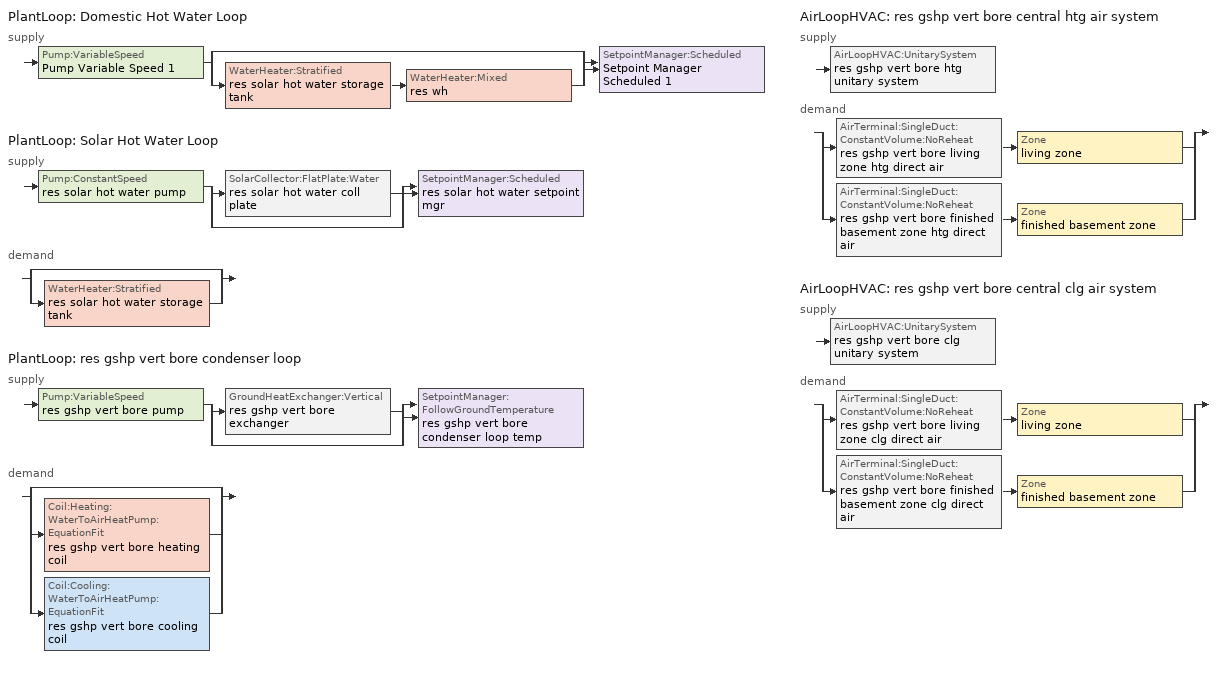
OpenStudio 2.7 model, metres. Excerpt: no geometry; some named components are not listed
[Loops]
PlantLoop 'Domestic Hot Water Loop'
 supply: Pump:VariableSpeed 'Pump Variable Speed 1' > split
  | bypass
  | WaterHeater:Stratified 'res solar hot water storage tank' > WaterHeater:Mixed 'res wh'
  join > SetpointManager:Scheduled 'Setpoint Manager Scheduled 1'
PlantLoop 'Solar Hot Water Loop'
 supply: Pump:ConstantSpeed 'res solar hot water pump' > split
  | SolarCollector:FlatPlate:Water 'res solar hot water coll plate'
  | bypass
  join > SetpointManager:Scheduled 'res solar hot water setpoint mgr'
 demand: split
  | bypass
  | WaterHeater:Stratified 'res solar hot water storage tank'
PlantLoop 'res gshp vert bore condenser loop'
 supply: Pump:VariableSpeed 'res gshp vert bore pump' > split
  | GroundHeatExchanger:Vertical 'res gshp vert bore exchanger'
  | bypass
  join > SetpointManager:FollowGroundTemperature 'res gshp vert bore condenser loop temp'
 demand: split
  | bypass
  | Coil:Heating:WaterToAirHeatPump:EquationFit 'res gshp vert bore heating coil'
  | Coil:Cooling:WaterToAirHeatPump:EquationFit 'res gshp vert bore cooling coil'
AirLoopHVAC 'res gshp vert bore central htg air system'
 supply: AirLoopHVAC:UnitarySystem 'res gshp vert bore htg unitary system'
 demand: split
  | AirTerminal:SingleDuct:ConstantVolume:NoReheat 'res gshp vert bore living zone htg direct air' > Zone 'living zone'
  | AirTerminal:SingleDuct:ConstantVolume:NoReheat 'res gshp vert bore finished basement zone htg direct air' > Zone 'finished basement zone'
AirLoopHVAC 'res gshp vert bore central clg air system'
 supply: AirLoopHVAC:UnitarySystem 'res gshp vert bore clg unitary system'
 demand: split
  | AirTerminal:SingleDuct:ConstantVolume:NoReheat 'res gshp vert bore living zone clg direct air' > Zone 'living zone'
  | AirTerminal:SingleDuct:ConstantVolume:NoReheat 'res gshp vert bore finished basement zone clg direct air' > Zone 'finished basement zone'
[Sizing:Zone] Zone Cooling Design Supply Air Temperature Input Method=SupplyAirTemperature; Zone Cooling Design Supply Air Temperature {C}=14; Zone Cooling Design Supply Air Temperature Difference {deltaC}=11.11; Zone Heating Design Supply Air Temperature Input Method=SupplyAirTemperature; Zone Heating Design Supply Air Temperature {C}=40; Zone Heating Design Supply Air Temperature Difference {deltaC}=11.11; Zone Cooling Design Supply Air Humidity Ratio {kg-H2O/kg-air}=0.0085; Zone Heating Design Supply Air Humidity Ratio {kg-H2O/kg-air}=0.008; Cooling Design Air Flow Method=DesignDay; Heating Design Air Flow Method=DesignDay; Account for Dedicated Outdoor Air System=No; Dedicated Outdoor Air System Control Strategy=NeutralSupplyAir; Dedicated Outdoor Air Low Setpoint Temperature for Design {C}=autosize; Dedicated Outdoor Air High Setpoint Temperature for Design {C}=autosize
living zone; finished basement zone
[Zone equipment]
living zone: res gshp vert bore living zone htg direct air, res gshp vert bore living zone clg direct air
finished basement zone: res gshp vert bore finished basement zone htg direct air, res gshp vert bore finished basement zone clg direct air
[PlantLoop]
Name | Glycol Concentration | Maximum Loop Flow Rate {m3/s} | Plant Loop Volume {m3} | Load Distribution Scheme | Fluid Type | Maximum Loop Temperature {C} | Minimum Loop Temperature {C} | Minimum Loop Flow Rate {m3/s} | Plant Equipment Operation Heating Load Schedule
Domestic Hot Water Loop | 0 | 0.01 | 0.003 | Optimal
Solar Hot Water Loop | 50 |  | Autocalculate | Optimal | PropyleneGlycol | 100 | 0 | 0 | Always On Discrete
res gshp vert bore condenser loop | 30 | 0.000757082 | Autocalculate | SequentialLoad | Water | 48.88889 | 1.66667 | 0
[Sizing:Plant] Loop Design Temperature Difference {deltaC}=5.55556; Sizing Option=NonCoincident; Zone Timesteps in Averaging Window=1; Coincident Sizing Factor Mode=None
Name | Loop Type | Design Loop Exit Temperature {C}
Domestic Hot Water Loop; Solar Hot Water Loop | Heating | 51.6667
res gshp vert bore condenser loop | Condenser | 29.4444
[Pump:VariableSpeed] Fraction of Motor Inefficiencies to Fluid Stream=0; Coefficient 1 of the Part Load Performance Curve=0; Coefficient 2 of the Part Load Performance Curve=1; Coefficient 3 of the Part Load Performance Curve=0; Coefficient 4 of the Part Load Performance Curve=0; Pump Control Type=Intermittent; Skin Loss Radiative Fraction=0.5; Design Power Sizing Method=PowerPerFlowPerPressure; Design Electric Power per Unit Flow Rate {W/(m3/s)}=348701.1; Design Shaft Power per Unit Flow Rate per Unit Head {W-s/m3-Pa}=1.28205; Design Minimum Flow Rate Fraction=0
Name | Rated Flow Rate {m3/s} | Rated Pump Head {Pa} | Rated Power Consumption {W} | Motor Efficiency | Minimum Flow Rate {m3/s}
Pump Variable Speed 1 | 0.01 | 1 | 0 | 1
res gshp vert bore pump | 0.000757082 | 149460 |  | 0.462 | 0
[SetpointManager:Scheduled] Control Variable=Temperature; Schedule=dhw temp
Setpoint Manager Scheduled 1; res solar hot water setpoint mgr
[WaterHeater:Mixed]
res wh: Tank Volume {m3}=0.00378541; Setpoint Temperature Schedule=WH Setpoint Temp; Deadband Temperature Difference {deltaC}=0; Maximum Temperature Limit {C}=99; Heater Control Type=Modulate; Heater Maximum Capacity {W}=2.93071e+10; Heater Minimum Capacity {W}=0; Heater Fuel Type=Electricity; Heater Thermal Efficiency=0.7544; Off Cycle Parasitic Fuel Consumption Rate {W}=0; Off Cycle Parasitic Fuel Type=Electricity; Off Cycle Parasitic Heat Fraction to Tank=0; On Cycle Parasitic Fuel Consumption Rate {W}=0; On Cycle Parasitic Fuel Type=Electricity; On Cycle Parasitic Heat Fraction to Tank=0; Ambient Temperature Indicator=ThermalZone; Ambient Temperature Thermal Zone=finished basement zone; Off Cycle Loss Coefficient to Ambient Temperature {W/K}=0; Off Cycle Loss Fraction to Thermal Zone=1; On Cycle Loss Coefficient to Ambient Temperature {W/K}=0; On Cycle Loss Fraction to Thermal Zone=1; Use Side Effectiveness=1; Source Side Effectiveness=1; Use Side Design Flow Rate {m3/s}=autosize; Source Side Design Flow Rate {m3/s}=autosize; Indirect Water Heating Recovery Time {hr}=1.5; Source Side Flow Control Mode=IndirectHeatPrimarySetpoint
[Pump:ConstantSpeed]
res solar hot water pump: Rated Flow Rate {m3/s}=5.68724e-05; Rated Pump Head {Pa}=90000; Rated Power Consumption {W}=32; Motor Efficiency=0.3; Fraction of Motor Inefficiencies to Fluid Stream=0.2; Pump Control Type=Intermittent; Design Power Sizing Method=PowerPerFlowPerPressure; Design Electric Power per Unit Flow Rate {W/(m3/s)}=348701.1; Design Shaft Power per Unit Flow Rate per Unit Head {W-s/m3-Pa}=1.28205
[SolarCollector:FlatPlate:Water]
res solar hot water coll plate: SolarCollectorPerformance=res solar hot water coll perf; Surface=res solar hot water shading surface; Maximum Flow Rate {m3/s}=5.68724e-05
[SolarCollectorPerformance:FlatPlate]
res solar hot water coll perf: Gross Area {m2}=3.71612; Test Fluid=Water; Test Flow Rate {m3/s}=5.68724e-05; Test Correlation Type=Inlet; Coefficient 1 of Efficiency Equation=0.77; Coefficient 2 of Efficiency Equation {W/m2-K}=-4.50265; Coefficient 2 of Incident Angle Modifier=-0.1; Coefficient 3 of Incident Angle Modifier=-0.0055
[WaterHeater:Stratified]
res solar hot water storage tank: Tank Volume {m3}=0.227125; Tank Height {m}=0.114628; Tank Shape=VerticalCylinder; Tank Perimeter {m}=0.120038; Maximum Temperature Limit {C}=99; Heater Priority Control=MasterSlave; Heater 1 Setpoint Temperature Schedule=WH Setpoint Temp; Heater 1 Deadband Temperature Difference {deltaC}=2; Heater 1 Capacity {W}=0; Heater 1 Height {m}=0; Heater 2 Setpoint Temperature Schedule=WH Setpoint Temp; Heater 2 Deadband Temperature Difference {deltaC}=5; Heater 2 Capacity {W}=0; Heater 2 Height {m}=0; Heater Fuel Type=Electricity; Heater Thermal Efficiency=1; Off Cycle Parasitic Fuel Consumption Rate {W}=10; Off Cycle Parasitic Fuel Type=Electricity; Off Cycle Parasitic Heat Fraction to Tank=0; Off Cycle Parasitic Height {m}=0; On Cycle Parasitic Fuel Consumption Rate {W}=10; On Cycle Parasitic Fuel Type=Electricity; On Cycle Parasitic Heat Fraction to Tank=0; On Cycle Parasitic Height {m}=0; Ambient Temperature Indicator=ThermalZone; Ambient Temperature Thermal Zone=living zone; Uniform Skin Loss Coefficient per Unit Area to Ambient Temperature {W/m2-K}=0.5678; Skin Loss Fraction to Zone=1; Off Cycle Flue Loss Coefficient to Ambient Temperature {W/K}=0; Off Cycle Flue Loss Fraction to Zone=1; Use Side Effectiveness=1; Use Side Inlet Height {m}=0; Use Side Outlet Height {m}=0.114628; Source Side Effectiveness=0.7; Source Side Inlet Height {m}=0.0382094; Source Side Outlet Height {m}=0; Inlet Mode=Fixed; Use Side Design Flow Rate {m3/s}=autosize; Source Side Design Flow Rate {m3/s}=5.68724e-05; Indirect Water Heating Recovery Time {hr}=1.5; Number of Nodes=8; Additional Destratification Conductivity {W/m-K}=0; Node 1 Additional Loss Coefficient {W/m2-K}=0; Node 2 Additional Loss Coefficient {W/m2-K}=0; Node 3 Additional Loss Coefficient {W/m2-K}=0; Node 4 Additional Loss Coefficient {W/m2-K}=0; Node 5 Additional Loss Coefficient {W/m2-K}=0; Node 6 Additional Loss Coefficient {W/m2-K}=0; Node 7 Additional Loss Coefficient {W/m2-K}=0; Node 8 Additional Loss Coefficient {W/m2-K}=0; Node 9 Additional Loss Coefficient {W/m2-K}=0; Node 10 Additional Loss Coefficient {W/m2-K}=0; Node 11 Additional Loss Coefficient {W/m2-K}=0; Node 12 Additional Loss Coefficient {W/m2-K}=0; Source Side Flow Control Mode=IndirectHeatPrimarySetpoint
[SetpointManager:FollowGroundTemperature]
res gshp vert bore condenser loop temp: Control Variable=Temperature; Offset Temperature Difference {deltaC}=0; Maximum Setpoint Temperature {C}=48.88889; Minimum Setpoint Temperature {C}=1.66667
[Coil:Heating:WaterToAirHeatPump:EquationFit]
res gshp vert bore heating coil: Rated Air Flow Rate {m3/s}=0.893181; Rated Water Flow Rate {m3/s}=0.000757082; Rated Heating Capacity {W}=17584.3; Rated Heating Coefficient of Performance {W/W}=3.64475; Heating Capacity Coefficient 1=-5.21544; Heating Capacity Coefficient 2=-1.07399; Heating Capacity Coefficient 3=7.59731; Heating Capacity Coefficient 4=0; Heating Capacity Coefficient 5=0; Heating Power Consumption Coefficient 1=-11.0778; Heating Power Consumption Coefficient 2=10.2338; Heating Power Consumption Coefficient 3=1.52933; Heating Power Consumption Coefficient 4=0; Heating Power Consumption Coefficient 5=0
[Coil:Heating:Electric]
res gshp vert bore supp heater: Availability Schedule=res heating season; Efficiency=1; Nominal Capacity {W}=29307.1
[Fan:OnOff] Availability Schedule=Always On Discrete; Fan Total Efficiency=0.75; Pressure Rise {Pa}=794.58; Maximum Flow Rate {m3/s}=1.18975; Motor Efficiency=1; Motor In Airstream Fraction=1
Name | Fan Power Ratio Function of Speed Ratio Curve | Fan Efficiency Ratio Function of Speed Ratio Curve
res gshp vert bore living zone htg supply fan | Fan On Off Power Curve | Fan On Off Efficiency Curve
res gshp vert bore living zone clg supply fan | Fan On Off Power Curve 1 | Fan On Off Efficiency Curve 1
[AirLoopHVAC:UnitarySystem] Control Type=Load; Controlling Zone or Thermostat Location=living zone; Dehumidification Control Type=None; Availability Schedule=Always On Discrete; Fan Placement=BlowThrough; Supply Air Fan Operating Mode Schedule=Always Off Discrete; DX Heating Coil Sizing Ratio=1; Use DOAS DX Cooling Coil=No; DOAS DX Cooling Coil Leaving Minimum Air Temperature {C}=2; Latent Load Control=SensibleOnlyLoadControl; Supply Air Flow Rate Method During Cooling Operation=SupplyAirFlowRate; Supply Air Flow Rate Method During Heating Operation=SupplyAirFlowRate; Supply Air Flow Rate When No Cooling or Heating is Required {m3/s}=0; Maximum Supply Air Temperature {C}=76.6667; Maximum Outdoor Dry-Bulb Temperature for Supplemental Heater Operation {C}=4.44444; Maximum Cycling Rate {cycles/hr}=2.5; Heat Pump Time Constant {s}=60; Fraction of On-Cycle Power Use=0.01; Heat Pump Fan Delay Time {s}=60; Ancilliary On-Cycle Electric Power {W}=0; Ancilliary Off-Cycle Electric Power {W}=0
Name | Supply Fan | Heating Coil | Supplemental Heating Coil | Supply Air Flow Rate During Cooling Operation {m3/s} | Supply Air Flow Rate During Heating Operation {m3/s} | Cooling Coil
res gshp vert bore htg unitary system | res gshp vert bore living zone htg supply fan | res gshp vert bore heating coil | res gshp vert bore supp heater | 0 | 0.893181
res gshp vert bore clg unitary system | res gshp vert bore living zone clg supply fan |  |  | 1.18975 | 0 | res gshp vert bore cooling coil
[AirLoopHVAC] Availability Schedule=Always On Discrete; Design Supply Air Flow Rate {m3/s}=1.18975
res gshp vert bore central htg air system; res gshp vert bore central clg air system
[Sizing:System] Type of Load to Size On=Sensible; Design Outdoor Air Flow Rate {m3/s}=Autosize; Central Heating Maximum System Air Flow Ratio=0.3; Preheat Design Temperature {C}=7; Preheat Design Humidity Ratio {kg-H2O/kg-Air}=0.008; Precool Design Temperature {C}=12.8; Precool Design Humidity Ratio {kg-H2O/kg-Air}=0.008; Central Cooling Design Supply Air Temperature {C}=12.8; Central Heating Design Supply Air Temperature {C}=16.7; Sizing Option=NonCoincident; 100% Outdoor Air in Cooling=Yes; 100% Outdoor Air in Heating=Yes; Central Cooling Design Supply Air Humidity Ratio {kg-H2O/kg-Air}=0.0085; Central Heating Design Supply Air Humidity Ratio {kg-H2O/kg-Air}=0.008; Cooling Design Air Flow Method=DesignDay; Cooling Design Air Flow Rate {m3/s}=0; Heating Design Air Flow Method=DesignDay; Heating Design Air Flow Rate {m3/s}=0; System Outdoor Air Method=ZoneSum; Zone Maximum Outdoor Air Fraction=1; Cooling Supply Air Flow Rate Per Floor Area {m3/s-m2}=0.00996765; Cooling Fraction of Autosized Cooling Supply Air Flow Rate=1; Cooling Supply Air Flow Rate Per Unit Cooling Capacity {m3/s-W}=3.94755e-05; Heating Supply Air Flow Rate Per Floor Area {m3/s-m2}=0.00996765; Heating Fraction of Autosized Heating Supply Air Flow Rate=1; Heating Fraction of Autosized Cooling Supply Air Flow Rate=1; Heating Supply Air Flow Rate Per Unit Heating Capacity {m3/s-W}=3.15882e-05; Cooling Design Capacity Method=CoolingDesignCapacity; Cooling Design Capacity {W}=autosize; Cooling Design Capacity Per Floor Area {W/m2}=234.7; Fraction of Autosized Cooling Design Capacity=1; Heating Design Capacity Method=HeatingDesignCapacity; Heating Design Capacity {W}=autosize; Heating Design Capacity Per Floor Area {W/m2}=157; Fraction of Autosized Heating Design Capacity=1; Central Cooling Capacity Control Method=OnOff
res gshp vert bore central htg air system; res gshp vert bore central clg air system
[AirTerminal:SingleDuct:ConstantVolume:NoReheat] Availability Schedule=Always On Discrete
Name | Maximum Air Flow Rate {m3/s}
res gshp vert bore living zone htg direct air; res gshp vert bore living zone clg direct air | 1.17785
res gshp vert bore finished basement zone htg direct air; res gshp vert bore finished basement zone clg direct air | 0.0118975
[Coil:Cooling:WaterToAirHeatPump:EquationFit]
res gshp vert bore cooling coil: Rated Air Flow Rate {m3/s}=1.18975; Rated Water Flow Rate {m3/s}=0.000757082; Rated Total Cooling Capacity {W}=17584.3; Rated Sensible Cooling Capacity {W}=12871.7; Rated Cooling Coefficient of Performance {W/W}=5.35551; Total Cooling Capacity Coefficient 1=-3.91606; Total Cooling Capacity Coefficient 2=7.04294; Total Cooling Capacity Coefficient 3=-2.27059; Total Cooling Capacity Coefficient 4=0; Total Cooling Capacity Coefficient 5=0; Sensible Cooling Capacity Coefficient 1=26.7839; Sensible Cooling Capacity Coefficient 2=0; Sensible Cooling Capacity Coefficient 3=-23.8324; Sensible Cooling Capacity Coefficient 4=-1.11574; Sensible Cooling Capacity Coefficient 5=0; Sensible Cooling Capacity Coefficient 6=0; Cooling Power Consumption Coefficient 1=-6.23374; Cooling Power Consumption Coefficient 2=1.6101; Cooling Power Consumption Coefficient 3=5.31708; Cooling Power Consumption Coefficient 4=0; Cooling Power Consumption Coefficient 5=0; Nominal Time for Condensate Removal to Begin {s}=1000; Ratio of Initial Moisture Evaporation Rate and Steady State Latent Capacity=1.5
[ElectricEquipment:Definition] Design Level Calculation Method=EquipmentLevel; Design Level {W}=0; Fraction Latent=0; Fraction Radiant=0; Fraction Lost=1
res infil_1 house fan; res infil_1 range fan; res infil_1 bath fan
[OtherEquipment:Definition] Design Level Calculation Method=EquipmentLevel; Design Level {W}=0
res ds res gshp vert bore central htg air system SupSLkToLvEq; res ds res gshp vert bore central htg air system SupLatLkToLvEq; res ds res gshp vert bore central htg air system SupDCnToLvEq; res ds res gshp vert bore central htg air system SupDCnToAhEq; res ds res gshp vert bore central htg air system RetDCnToPlEq; res ds res gshp vert bore central htg air system RetDCnToAhEquip; res ds res gshp vert bore central htg air system SupSLkToAhEq; res ds res gshp vert bore central htg air system SupLatLkToAhEq; res ds res gshp vert bore central htg air system RetSLkEq; res ds res gshp vert bore central htg air system RetLatLkEq; res ds res gshp vert bore central clg air system SupSLkToLvEq; res ds res gshp vert bore central clg air system SupLatLkToLvEq; res ds res gshp vert bore central clg air system SupDCnToLvEq; res ds res gshp vert bore central clg air system SupDCnToAhEq; res ds res gshp vert bore central clg air system RetDCnToPlEq; res ds res gshp vert bore central clg air system RetDCnToAhEquip; res ds res gshp vert bore central clg air system SupSLkToAhEq; res ds res gshp vert bore central clg air system SupLatLkToAhEq; res ds res gshp vert bore central clg air system RetSLkEq; res ds res gshp vert bore central clg air system RetLatLkEq
[EnergyManagementSystem:Sensor]
Name | Output Variable or Output Meter Index Key | Output Variable or Output Meter
res_af_1_tin_s | living zone | Zone Mean Air Temperature
res_af_1_tt_s | living zone | Zone Outdoor Air Drybulb Temperature
res_nv_1_sp_s | res nv_1 temp schedule | Schedule Value
res_ds_res_gshp_vert_bore_central_htg_air_system_fan_rtf_s | res gshp vert bore living zone htg supply fan | Fan Runtime Fraction
res_ds_res_gshp_vert_bore_central_clg_air_system_fan_rtf_s | res gshp vert bore living zone clg supply fan | Fan Runtime Fraction
res_ds_res_gshp_vert_bore_central_htg_air_system_win_s; res_ds_res_gshp_vert_bore_central_clg_air_system_win_s | living zone | Zone Mean Air Humidity Ratio
res_ds_res_gshp_vert_bore_central_htg_air_system_ah_mfr_s | Node 51 | System Node Mass Flow Rate
res_ds_res_gshp_vert_bore_central_htg_air_system_ah_vfr_s | Node 51 | System Node Current Density Volume Flow Rate
res_ds_res_gshp_vert_bore_central_htg_air_system_ah_tt_s | Node 51 | System Node Temperature
res_ds_res_gshp_vert_bore_central_htg_air_system_ra_t_s | Node 54 | System Node Temperature
res_ds_res_gshp_vert_bore_central_htg_air_system_ah_wt_s | Node 51 | System Node Humidity Ratio
res_ds_res_gshp_vert_bore_central_htg_air_system_ra_w_s | Node 54 | System Node Humidity Ratio
res_ds_res_gshp_vert_bore_central_htg_air_system_ah_t_s; res_ds_res_gshp_vert_bore_central_clg_air_system_ah_t_s | finished basement zone | Zone Air Temperature
res_ds_res_gshp_vert_bore_central_htg_air_system_ah_w_s; res_ds_res_gshp_vert_bore_central_clg_air_system_ah_w_s | finished basement zone | Zone Mean Air Humidity Ratio
res_ds_res_gshp_vert_bore_central_clg_air_system_ah_mfr_s | Node 63 | System Node Mass Flow Rate
res_ds_res_gshp_vert_bore_central_clg_air_system_ah_vfr_s | Node 63 | System Node Current Density Volume Flow Rate
res_ds_res_gshp_vert_bore_central_clg_air_system_ah_tt_s | Node 63 | System Node Temperature
res_ds_res_gshp_vert_bore_central_clg_air_system_ra_t_s | Node 66 | System Node Temperature
res_ds_res_gshp_vert_bore_central_clg_air_system_ah_wt_s | Node 63 | System Node Humidity Ratio
res_ds_res_gshp_vert_bore_central_clg_air_system_ra_w_s | Node 66 | System Node Humidity Ratio
res_infil_1_range_sch_s | res mv_1 range exhaust schedule | Schedule Value
res_infil_1_bath_sch_s | res mv_1 bath exhaust schedule | Schedule Value
res_infil_1_wh_sch_s | Always On Discrete | Schedule Value
[EnergyManagementSystem:Actuator]
Name | Actuated Component | Actuated Component Type | Actuated Component Control Type
res_nv_1_flow_act | res nv_1 flow | Zone Infiltration | Air Exchange Flow Rate
res_ds_res_gshp_vert_bore_central_htg_air_system_SupSLkToLvEq_act | res ds res gshp vert bore central htg air system SupSLkToLvEq | OtherEquipment | Power Level
res_ds_res_gshp_vert_bore_central_htg_air_system_SupLatLkToLvEq_act | res ds res gshp vert bore central htg air system SupLatLkToLvEq | OtherEquipment | Power Level
res_ds_res_gshp_vert_bore_central_htg_air_system_SupDCnToLvEq_act | res ds res gshp vert bore central htg air system SupDCnToLvEq | OtherEquipment | Power Level
res_ds_res_gshp_vert_bore_central_htg_air_system_SupDCnToAhEq_act | res ds res gshp vert bore central htg air system SupDCnToAhEq | OtherEquipment | Power Level
res_ds_res_gshp_vert_bore_central_htg_air_system_RetDCnToPlEq_act | res ds res gshp vert bore central htg air system RetDCnToPlEq | OtherEquipment | Power Level
res_ds_res_gshp_vert_bore_central_htg_air_system_RetDCnToAhEquip_act | res ds res gshp vert bore central htg air system RetDCnToAhEquip | OtherEquipment | Power Level
res_ds_res_gshp_vert_bore_central_htg_air_system_SupSLkToAhEq_act | res ds res gshp vert bore central htg air system SupSLkToAhEq | OtherEquipment | Power Level
res_ds_res_gshp_vert_bore_central_htg_air_system_SupLatLkToAhEq_act | res ds res gshp vert bore central htg air system SupLatLkToAhEq | OtherEquipment | Power Level
res_ds_res_gshp_vert_bore_central_htg_air_system_RetSLkEq_act | res ds res gshp vert bore central htg air system RetSLkEq | OtherEquipment | Power Level
res_ds_res_gshp_vert_bore_central_htg_air_system_RetLatLkEq_act | res ds res gshp vert bore central htg air system RetLatLkEq | OtherEquipment | Power Level
res_ds_res_gshp_vert_bore_central_htg_air_system_AhToLivMix_act | res ds res gshp vert bore central htg air system AhToLivMix | ZoneMixing | Air Exchange Flow Rate
res_ds_res_gshp_vert_bore_central_htg_air_system_LivToAhMix_act | res ds res gshp vert bore central htg air system LivToAhMix | ZoneMixing | Air Exchange Flow Rate
res_ds_res_gshp_vert_bore_central_clg_air_system_SupSLkToLvEq_act | res ds res gshp vert bore central clg air system SupSLkToLvEq | OtherEquipment | Power Level
res_ds_res_gshp_vert_bore_central_clg_air_system_SupLatLkToLvEq_act | res ds res gshp vert bore central clg air system SupLatLkToLvEq | OtherEquipment | Power Level
res_ds_res_gshp_vert_bore_central_clg_air_system_SupDCnToLvEq_act | res ds res gshp vert bore central clg air system SupDCnToLvEq | OtherEquipment | Power Level
res_ds_res_gshp_vert_bore_central_clg_air_system_SupDCnToAhEq_act | res ds res gshp vert bore central clg air system SupDCnToAhEq | OtherEquipment | Power Level
res_ds_res_gshp_vert_bore_central_clg_air_system_RetDCnToPlEq_act | res ds res gshp vert bore central clg air system RetDCnToPlEq | OtherEquipment | Power Level
res_ds_res_gshp_vert_bore_central_clg_air_system_RetDCnToAhEquip_act | res ds res gshp vert bore central clg air system RetDCnToAhEquip | OtherEquipment | Power Level
res_ds_res_gshp_vert_bore_central_clg_air_system_SupSLkToAhEq_act | res ds res gshp vert bore central clg air system SupSLkToAhEq | OtherEquipment | Power Level
res_ds_res_gshp_vert_bore_central_clg_air_system_SupLatLkToAhEq_act | res ds res gshp vert bore central clg air system SupLatLkToAhEq | OtherEquipment | Power Level
res_ds_res_gshp_vert_bore_central_clg_air_system_RetSLkEq_act | res ds res gshp vert bore central clg air system RetSLkEq | OtherEquipment | Power Level
res_ds_res_gshp_vert_bore_central_clg_air_system_RetLatLkEq_act | res ds res gshp vert bore central clg air system RetLatLkEq | OtherEquipment | Power Level
res_ds_res_gshp_vert_bore_central_clg_air_system_AhToLivMix_act | res ds res gshp vert bore central clg air system AhToLivMix | ZoneMixing | Air Exchange Flow Rate
res_ds_res_gshp_vert_bore_central_clg_air_system_LivToAhMix_act | res ds res gshp vert bore central clg air system LivToAhMix | ZoneMixing | Air Exchange Flow Rate
res_infil_1_house_fan_act | res infil_1 house fan | ElectricEquipment | Electric Power Level
res_infil_1_range_fan_act | res infil_1 range fan | ElectricEquipment | Electric Power Level
res_infil_1_bath_fan_act | res infil_1 bath fan | ElectricEquipment | Electric Power Level
res_infil_1_flow_act | res infil_1 flow | Zone Infiltration | Air Exchange Flow Rate
[EnergyManagementSystem:Program]
res_nv_1_program: Set Tdiff = res_af_1_tin_s-res_af_1_tt_s; Set dT = (@Abs Tdiff); Set pt = (@RhFnTdbWPb res_af_1_tt_s res_nv_wt_s res_nv_pb_s); Set NVA = 11442.900388651557; Set Cs = 0.00017926040778923255; Set Cw = 8.70903777141566e-05; Set MNV = 3.8963980910592118; Set MHR = 0.0115; Set MRH = 0.7; Set temp1 = (res_nv_1_nva_s*NVA); Set SGNV = temp1*((((Cs*dT)+(Cw*(res_af_vw_s^2)))^0.5)/1000); If (res_nv_wt_s<MHR) && (pt<MRH) && (res_af_1_tin_s>res_nv_1_sp_s); Set temp2 = (res_af_1_tin_s-res_nv_1_sp_s); Set NVadj1 = temp2/(res_af_1_tin_s-res_af_1_tt_s); Set NVadj2 = (@Min NVadj1 1); Set NVadj3 = (@Max NVadj2 0); Set NVadj = SGNV*NVadj3; Set res_nv_1_flow_act = (@Min NVadj MNV); Else; Set res_nv_1_flow_act = 0; EndIf
res_ds_res_gshp_vert_bore_central_htg_air_system_program: Set res_ds_res_gshp_vert_bore_central_htg_air_system_AhMfr = res_ds_res_gshp_vert_bore_central_htg_air_system_ah_mfr_s; Set res_ds_res_gshp_vert_bore_central_htg_air_system_FanRtf = res_ds_res_gshp_vert_bore_central_htg_air_system_fan_rtf_s; Set res_ds_res_gshp_vert_bore_central_htg_air_system_AhVfr = res_ds_res_gshp_vert_bore_central_htg_air_system_ah_vfr_s; Set res_ds_res_gshp_vert_bore_central_htg_air_system_AhTt = res_ds_res_gshp_vert_bore_central_htg_air_system_ah_tt_s; Set res_ds_res_gshp_vert_bore_central_htg_air_system_AhWt = res_ds_res_gshp_vert_bore_central_htg_air_system_ah_wt_s; Set res_ds_res_gshp_vert_bore_central_htg_air_system_RaT = res_ds_res_gshp_vert_bore_central_htg_air_system_ra_t_s; Set res_ds_res_gshp_vert_bore_central_htg_air_system_RaW = res_ds_res_gshp_vert_bore_central_htg_air_system_ra_w_s; Set res_ds_res_gshp_vert_bore_central_htg_air_system_AhT = res_ds_res_gshp_vert_bore_central_htg_air_system_ah_t_s; Set res_ds_res_gshp_vert_bore_central_htg_air_system_AhW = res_ds_res_gshp_vert_bore_central_htg_air_system_ah_w_s; Run res_ds_res_gshp_vert_bore_central_htg_air_system_lk_subrout; Set res_ds_res_gshp_vert_bore_central_htg_air_system_SupSLkToLvEq_act = res_ds_res_gshp_vert_bore_central_htg_air_system_SupSLkToLv; Set res_ds_res_gshp_vert_bore_central_htg_air_system_SupLatLkToLvEq_act = res_ds_res_gshp_vert_bore_central_htg_air_system_SupLatLkToLv; Set res_ds_res_gshp_vert_bore_central_htg_air_system_SupDCnToLvEq_act = res_ds_res_gshp_vert_bore_central_htg_air_system_SupDCnToLv; Set res_ds_res_gshp_vert_bore_central_htg_air_system_SupDCnToAhEq_act = res_ds_res_gshp_vert_bore_central_htg_air_system_SupDCnToAh; Set res_ds_res_gshp_vert_bore_central_htg_air_system_SupSLkToAhEq_act = res_ds_res_gshp_vert_bore_central_htg_air_system_SupSLkToAh; Set res_ds_res_gshp_vert_bore_central_htg_air_system_SupLatLkToAhEq_act = res_ds_res_gshp_vert_bore_central_htg_air_system_SupLatLkToAh; Set res_ds_res_gshp_vert_bore_central_htg_air_system_RetSLkEq_act = res_ds_res_gshp_vert_bore_central_htg_air_system_RetSLk; Set res_ds_res_gshp_vert_bore_central_htg_air_system_RetLatLkEq_act = res_ds_res_gshp_vert_bore_central_htg_air_system_RetLatLk; Set res_ds_res_gshp_vert_bore_central_htg_air_system_RetDCnToPlEq_act = res_ds_res_gshp_vert_bore_central_htg_air_system_RetDCnToPl; Set res_ds_res_gshp_vert_bore_central_htg_air_system_RetDCnToAhEquip_act = res_ds_res_gshp_vert_bore_central_htg_air_system_RetDCnToAh; Set res_ds_res_gshp_vert_bore_central_htg_air_system_AhToLivMix_act = res_ds_res_gshp_vert_bore_central_htg_air_system_AhToLiv; Set res_ds_res_gshp_vert_bore_central_htg_air_system_LivToAhMix_act = res_ds_res_gshp_vert_bore_central_htg_air_system_LivToAh
res_ds_res_gshp_vert_bore_central_clg_air_system_program: Set res_ds_res_gshp_vert_bore_central_clg_air_system_AhMfr = res_ds_res_gshp_vert_bore_central_clg_air_system_ah_mfr_s; Set res_ds_res_gshp_vert_bore_central_clg_air_system_FanRtf = res_ds_res_gshp_vert_bore_central_clg_air_system_fan_rtf_s; Set res_ds_res_gshp_vert_bore_central_clg_air_system_AhVfr = res_ds_res_gshp_vert_bore_central_clg_air_system_ah_vfr_s; Set res_ds_res_gshp_vert_bore_central_clg_air_system_AhTt = res_ds_res_gshp_vert_bore_central_clg_air_system_ah_tt_s; Set res_ds_res_gshp_vert_bore_central_clg_air_system_AhWt = res_ds_res_gshp_vert_bore_central_clg_air_system_ah_wt_s; Set res_ds_res_gshp_vert_bore_central_clg_air_system_RaT = res_ds_res_gshp_vert_bore_central_clg_air_system_ra_t_s; Set res_ds_res_gshp_vert_bore_central_clg_air_system_RaW = res_ds_res_gshp_vert_bore_central_clg_air_system_ra_w_s; Set res_ds_res_gshp_vert_bore_central_clg_air_system_AhT = res_ds_res_gshp_vert_bore_central_clg_air_system_ah_t_s; Set res_ds_res_gshp_vert_bore_central_clg_air_system_AhW = res_ds_res_gshp_vert_bore_central_clg_air_system_ah_w_s; Run res_ds_res_gshp_vert_bore_central_clg_air_system_lk_subrout; Set res_ds_res_gshp_vert_bore_central_clg_air_system_SupSLkToLvEq_act = res_ds_res_gshp_vert_bore_central_clg_air_system_SupSLkToLv; Set res_ds_res_gshp_vert_bore_central_clg_air_system_SupLatLkToLvEq_act = res_ds_res_gshp_vert_bore_central_clg_air_system_SupLatLkToLv; Set res_ds_res_gshp_vert_bore_central_clg_air_system_SupDCnToLvEq_act = res_ds_res_gshp_vert_bore_central_clg_air_system_SupDCnToLv; Set res_ds_res_gshp_vert_bore_central_clg_air_system_SupDCnToAhEq_act = res_ds_res_gshp_vert_bore_central_clg_air_system_SupDCnToAh; Set res_ds_res_gshp_vert_bore_central_clg_air_system_SupSLkToAhEq_act = res_ds_res_gshp_vert_bore_central_clg_air_system_SupSLkToAh; Set res_ds_res_gshp_vert_bore_central_clg_air_system_SupLatLkToAhEq_act = res_ds_res_gshp_vert_bore_central_clg_air_system_SupLatLkToAh; Set res_ds_res_gshp_vert_bore_central_clg_air_system_RetSLkEq_act = res_ds_res_gshp_vert_bore_central_clg_air_system_RetSLk; Set res_ds_res_gshp_vert_bore_central_clg_air_system_RetLatLkEq_act = res_ds_res_gshp_vert_bore_central_clg_air_system_RetLatLk; Set res_ds_res_gshp_vert_bore_central_clg_air_system_RetDCnToPlEq_act = res_ds_res_gshp_vert_bore_central_clg_air_system_RetDCnToPl; Set res_ds_res_gshp_vert_bore_central_clg_air_system_RetDCnToAhEquip_act = res_ds_res_gshp_vert_bore_central_clg_air_system_RetDCnToAh; Set res_ds_res_gshp_vert_bore_central_clg_air_system_AhToLivMix_act = res_ds_res_gshp_vert_bore_central_clg_air_system_AhToLiv; Set res_ds_res_gshp_vert_bore_central_clg_air_system_LivToAhMix_act = res_ds_res_gshp_vert_bore_central_clg_air_system_LivToAh
res_infil_1_program: Set p_m = 0.14; Set p_s = 0.22; Set s_m = 270; Set s_s = 370; Set z_m = 9.99744; Set z_s = 4.8768; Set f_t = (((s_m/z_m)^p_m)*((z_s/s_s)^p_s)); Set Tdiff = res_af_1_tin_s-res_af_1_tt_s; Set dT = @Abs Tdiff; Set c = 0.1078; Set Cs = 0.0749; Set Cw = 0.1406; Set n = 0.67; Set sft = (f_t*0.5); Set temp1 = ((c*Cw)*((sft*res_af_vw_s)^(2*n)))^2; Set Qn = (((c*Cs*(dT^n))^2)+temp1)^0.5; Set Tdiff = res_af_1_tin_s-res_af_1_tt_s; Set dT = @Abs Tdiff; Set QWHV = res_infil_1_wh_sch_s*0.0389; Set Qrange = res_infil_1_range_sch_s*0.0472; Set Qdryer = 0.0; Set Qbath = res_infil_1_bath_sch_s*0.0708; Set QhpwhOut = 0; Set QhpwhIn = 0; Set QductsOut = 0; Set QductsIn = 0; Set QductsOut = QductsOut+res_ds_res_gshp_vert_bore_central_htg_air_system_lk_ret_fan_equiv; Set QductsIn = QductsIn+res_ds_res_gshp_vert_bore_central_htg_air_system_lk_sup_fan_equiv; Set QductsOut = QductsOut+res_ds_res_gshp_vert_bore_central_clg_air_system_lk_ret_fan_equiv; Set QductsIn = QductsIn+res_ds_res_gshp_vert_bore_central_clg_air_system_lk_sup_fan_equiv; Set Qout = QWHV+Qrange+Qbath+Qdryer+QhpwhOut+QductsOut; Set Qin = QhpwhIn+QductsIn; Set Qu = (@Abs (Qout-Qin)); Set Qb = (@Min Qout Qin); Set faneff_wh = 0.9438948864000002; Set res_infil_1_house_fan_act = (QWHV*300)/faneff_wh*1; Set faneff_sp = 0.4719474432000001; Set res_infil_1_range_fan_act = (Qrange*300)/faneff_sp; Set res_infil_1_bath_fan_act = (Qbath*300)/faneff_sp; Set Q_acctd_for_elsewhere = QhpwhOut+QhpwhIn+QductsOut+QductsIn; Set res_infil_1_flow_act = (((Qu^2)+(Qn^2))^0.5)-Q_acctd_for_elsewhere; Set res_infil_1_flow_act = (@Max res_infil_1_flow_act 0)
[AirLoopHVAC:ReturnPlenum]
Name | ThermalZone
res gshp vert bore central htg air system return plenum | res ds res gshp vert bore central htg air system ret air zone
res gshp vert bore central clg air system return plenum | res ds res gshp vert bore central clg air system ret air zone
[EnergyManagementSystem:Subroutine]
res_ds_res_gshp_vert_bore_central_htg_air_system_lk_subrout: Set f_sup = 0.13696303696303697; Set f_ret = 0.10009990009990012; Set f_OA = 0.0; Set oafrate = f_OA * res_ds_res_gshp_vert_bore_central_htg_air_system_AhVfr; Set suplkfrate = f_sup * res_ds_res_gshp_vert_bore_central_htg_air_system_AhVfr; Set retlkfrate = f_ret * res_ds_res_gshp_vert_bore_central_htg_air_system_AhVfr; Set res_ds_res_gshp_vert_bore_central_htg_air_system_AhToLiv = (@Abs (suplkfrate-retlkfrate-oafrate)); Set res_ds_res_gshp_vert_bore_central_htg_air_system_LivToAh = 0; Set res_ds_res_gshp_vert_bore_central_htg_air_system_lk_sup_fan_equiv = 0; Set res_ds_res_gshp_vert_bore_central_htg_air_system_lk_ret_fan_equiv = oafrate; If res_ds_res_gshp_vert_bore_central_htg_air_system_AhMfr>0; Set h_SA=(@HFnTdbW res_ds_res_gshp_vert_bore_central_htg_air_system_AhTt res_ds_res_gshp_vert_bore_central_htg_air_system_AhWt); Set h_AHZ=(@HFnTdbW res_ds_res_gshp_vert_bore_central_htg_air_system_AhT res_ds_res_gshp_vert_bore_central_htg_air_system_AhW); Set h_RA=(@HFnTdbW res_ds_res_gshp_vert_bore_central_htg_air_system_RaT res_ds_res_gshp_vert_bore_central_htg_air_system_RaW); Set h_fg=(@HfgAirFnWTdb res_ds_res_gshp_vert_bore_central_htg_air_system_AhWt res_ds_res_gshp_vert_bore_central_htg_air_system_AhTt); Set SALkQtot=f_sup*res_ds_res_gshp_vert_bore_central_htg_air_system_AhMfr*(h_RA-h_SA); Set temp1=h_fg*(res_ds_res_gshp_vert_bore_central_htg_air_system_RaW-res_ds_res_gshp_vert_bore_central_htg_air_system_AhWt); Set res_ds_res_gshp_vert_bore_central_htg_air_system_SupLatLkToLv = f_sup*res_ds_res_gshp_vert_bore_central_htg_air_system_AhMfr*temp1; Set res_ds_res_gshp_vert_bore_central_htg_air_system_SupSLkToLv = SALkQtot-res_ds_res_gshp_vert_bore_central_htg_air_system_SupLatLkToLv; Set eTm=(res_ds_res_gshp_vert_bore_central_htg_air_system_FanRtf/(res_ds_res_gshp_vert_bore_central_htg_air_system_AhMfr*1006.0))*181.522; Set eTm=0-eTm; Set temp4=res_ds_res_gshp_vert_bore_central_htg_air_system_AhT; Set tsup=temp4+((res_ds_res_gshp_vert_bore_central_htg_air_system_AhTt-res_ds_res_gshp_vert_bore_central_htg_air_system_AhT)*(@Exp eTm)); Set temp5=tsup-res_ds_res_gshp_vert_bore_central_htg_air_system_AhTt; Set res_ds_res_gshp_vert_bore_central_htg_air_system_SupDCnToLv = res_ds_res_gshp_vert_bore_central_htg_air_system_AhMfr*1006.0*temp5; Set res_ds_res_gshp_vert_bore_central_htg_air_system_SupDCnToAh = 0-res_ds_res_gshp_vert_bore_central_htg_air_system_SupDCnToLv; Set eTm=(res_ds_res_gshp_vert_bore_central_htg_air_system_FanRtf/(res_ds_res_gshp_vert_bore_central_htg_air_system_AhMfr*1006.0))*223.412; Set eTm=0-eTm; Set temp6=res_ds_res_gshp_vert_bore_central_htg_air_system_AhT; Set tret=temp6+((res_ds_res_gshp_vert_bore_central_htg_air_system_RaT-res_ds_res_gshp_vert_bore_central_htg_air_system_AhT)*(@Exp eTm)); Set temp7=tret-res_ds_res_gshp_vert_bore_central_htg_air_system_RaT; Set res_ds_res_gshp_vert_bore_central_htg_air_system_RetDCnToPl=res_ds_res_gshp_vert_bore_central_htg_air_system_AhMfr*1006.0*temp7; Set res_ds_res_gshp_vert_bore_central_htg_air_system_RetDCnToAh=0-res_ds_res_gshp_vert_bore_central_htg_air_system_RetDCnToPl; Set res_ds_res_gshp_vert_bore_central_htg_air_system_RetLatLk=0; Set temp2=(res_ds_res_gshp_vert_bore_central_htg_air_system_AhT-res_ds_res_gshp_vert_bore_central_htg_air_system_RaT); Set res_ds_res_gshp_vert_bore_central_htg_air_system_RetSLk=f_ret*res_ds_res_gshp_vert_bore_central_htg_air_system_AhMfr*1006.0*temp2; Set QtLkToAHZn=f_sup*res_ds_res_gshp_vert_bore_central_htg_air_system_AhMfr*(h_SA-h_AHZ); Set temp3=(res_ds_res_gshp_vert_bore_central_htg_air_system_AhWt-res_ds_res_gshp_vert_bore_central_htg_air_system_AhW); Set res_ds_res_gshp_vert_bore_central_htg_air_system_SupLatLkToAh=f_sup*res_ds_res_gshp_vert_bore_central_htg_air_system_AhMfr*h_fg; Set res_ds_res_gshp_vert_bore_central_htg_air_system_SupLatLkToAh=res_ds_res_gshp_vert_bore_central_htg_air_system_SupLatLkToAh*temp3; Set res_ds_res_gshp_vert_bore_central_htg_air_system_SupSLkToAh=QtLkToAHZn-res_ds_res_gshp_vert_bore_central_htg_air_system_SupLatLkToAh; Else; Set res_ds_res_gshp_vert_bore_central_htg_air_system_SupLatLkToLv=0; Set res_ds_res_gshp_vert_bore_central_htg_air_system_SupSLkToLv=0; Set res_ds_res_gshp_vert_bore_central_htg_air_system_SupDCnToLv=0; Set res_ds_res_gshp_vert_bore_central_htg_air_system_SupDCnToAh=0; Set res_ds_res_gshp_vert_bore_central_htg_air_system_RetDCnToPl=0; Set res_ds_res_gshp_vert_bore_central_htg_air_system_RetDCnToAh=0; Set res_ds_res_gshp_vert_bore_central_htg_air_system_RetLatLk=0; Set res_ds_res_gshp_vert_bore_central_htg_air_system_RetSLk=0; Set res_ds_res_gshp_vert_bore_central_htg_air_system_SupLatLkToAh=0; Set res_ds_res_gshp_vert_bore_central_htg_air_system_SupSLkToAh=0; EndIf
res_ds_res_gshp_vert_bore_central_clg_air_system_lk_subrout: Set f_sup = 0.13696303696303697; Set f_ret = 0.10009990009990012; Set f_OA = 0.0; Set oafrate = f_OA * res_ds_res_gshp_vert_bore_central_clg_air_system_AhVfr; Set suplkfrate = f_sup * res_ds_res_gshp_vert_bore_central_clg_air_system_AhVfr; Set retlkfrate = f_ret * res_ds_res_gshp_vert_bore_central_clg_air_system_AhVfr; Set res_ds_res_gshp_vert_bore_central_clg_air_system_AhToLiv = (@Abs (suplkfrate-retlkfrate-oafrate)); Set res_ds_res_gshp_vert_bore_central_clg_air_system_LivToAh = 0; Set res_ds_res_gshp_vert_bore_central_clg_air_system_lk_sup_fan_equiv = 0; Set res_ds_res_gshp_vert_bore_central_clg_air_system_lk_ret_fan_equiv = oafrate; If res_ds_res_gshp_vert_bore_central_clg_air_system_AhMfr>0; Set h_SA=(@HFnTdbW res_ds_res_gshp_vert_bore_central_clg_air_system_AhTt res_ds_res_gshp_vert_bore_central_clg_air_system_AhWt); Set h_AHZ=(@HFnTdbW res_ds_res_gshp_vert_bore_central_clg_air_system_AhT res_ds_res_gshp_vert_bore_central_clg_air_system_AhW); Set h_RA=(@HFnTdbW res_ds_res_gshp_vert_bore_central_clg_air_system_RaT res_ds_res_gshp_vert_bore_central_clg_air_system_RaW); Set h_fg=(@HfgAirFnWTdb res_ds_res_gshp_vert_bore_central_clg_air_system_AhWt res_ds_res_gshp_vert_bore_central_clg_air_system_AhTt); Set SALkQtot=f_sup*res_ds_res_gshp_vert_bore_central_clg_air_system_AhMfr*(h_RA-h_SA); Set temp1=h_fg*(res_ds_res_gshp_vert_bore_central_clg_air_system_RaW-res_ds_res_gshp_vert_bore_central_clg_air_system_AhWt); Set res_ds_res_gshp_vert_bore_central_clg_air_system_SupLatLkToLv = f_sup*res_ds_res_gshp_vert_bore_central_clg_air_system_AhMfr*temp1; Set res_ds_res_gshp_vert_bore_central_clg_air_system_SupSLkToLv = SALkQtot-res_ds_res_gshp_vert_bore_central_clg_air_system_SupLatLkToLv; Set eTm=(res_ds_res_gshp_vert_bore_central_clg_air_system_FanRtf/(res_ds_res_gshp_vert_bore_central_clg_air_system_AhMfr*1006.0))*181.522; Set eTm=0-eTm; Set temp4=res_ds_res_gshp_vert_bore_central_clg_air_system_AhT; Set tsup=temp4+((res_ds_res_gshp_vert_bore_central_clg_air_system_AhTt-res_ds_res_gshp_vert_bore_central_clg_air_system_AhT)*(@Exp eTm)); Set temp5=tsup-res_ds_res_gshp_vert_bore_central_clg_air_system_AhTt; Set res_ds_res_gshp_vert_bore_central_clg_air_system_SupDCnToLv = res_ds_res_gshp_vert_bore_central_clg_air_system_AhMfr*1006.0*temp5; Set res_ds_res_gshp_vert_bore_central_clg_air_system_SupDCnToAh = 0-res_ds_res_gshp_vert_bore_central_clg_air_system_SupDCnToLv; Set eTm=(res_ds_res_gshp_vert_bore_central_clg_air_system_FanRtf/(res_ds_res_gshp_vert_bore_central_clg_air_system_AhMfr*1006.0))*223.412; Set eTm=0-eTm; Set temp6=res_ds_res_gshp_vert_bore_central_clg_air_system_AhT; Set tret=temp6+((res_ds_res_gshp_vert_bore_central_clg_air_system_RaT-res_ds_res_gshp_vert_bore_central_clg_air_system_AhT)*(@Exp eTm)); Set temp7=tret-res_ds_res_gshp_vert_bore_central_clg_air_system_RaT; Set res_ds_res_gshp_vert_bore_central_clg_air_system_RetDCnToPl=res_ds_res_gshp_vert_bore_central_clg_air_system_AhMfr*1006.0*temp7; Set res_ds_res_gshp_vert_bore_central_clg_air_system_RetDCnToAh=0-res_ds_res_gshp_vert_bore_central_clg_air_system_RetDCnToPl; Set res_ds_res_gshp_vert_bore_central_clg_air_system_RetLatLk=0; Set temp2=(res_ds_res_gshp_vert_bore_central_clg_air_system_AhT-res_ds_res_gshp_vert_bore_central_clg_air_system_RaT); Set res_ds_res_gshp_vert_bore_central_clg_air_system_RetSLk=f_ret*res_ds_res_gshp_vert_bore_central_clg_air_system_AhMfr*1006.0*temp2; Set QtLkToAHZn=f_sup*res_ds_res_gshp_vert_bore_central_clg_air_system_AhMfr*(h_SA-h_AHZ); Set temp3=(res_ds_res_gshp_vert_bore_central_clg_air_system_AhWt-res_ds_res_gshp_vert_bore_central_clg_air_system_AhW); Set res_ds_res_gshp_vert_bore_central_clg_air_system_SupLatLkToAh=f_sup*res_ds_res_gshp_vert_bore_central_clg_air_system_AhMfr*h_fg; Set res_ds_res_gshp_vert_bore_central_clg_air_system_SupLatLkToAh=res_ds_res_gshp_vert_bore_central_clg_air_system_SupLatLkToAh*temp3; Set res_ds_res_gshp_vert_bore_central_clg_air_system_SupSLkToAh=QtLkToAHZn-res_ds_res_gshp_vert_bore_central_clg_air_system_SupLatLkToAh; Else; Set res_ds_res_gshp_vert_bore_central_clg_air_system_SupLatLkToLv=0; Set res_ds_res_gshp_vert_bore_central_clg_air_system_SupSLkToLv=0; Set res_ds_res_gshp_vert_bore_central_clg_air_system_SupDCnToLv=0; Set res_ds_res_gshp_vert_bore_central_clg_air_system_SupDCnToAh=0; Set res_ds_res_gshp_vert_bore_central_clg_air_system_RetDCnToPl=0; Set res_ds_res_gshp_vert_bore_central_clg_air_system_RetDCnToAh=0; Set res_ds_res_gshp_vert_bore_central_clg_air_system_RetLatLk=0; Set res_ds_res_gshp_vert_bore_central_clg_air_system_RetSLk=0; Set res_ds_res_gshp_vert_bore_central_clg_air_system_SupLatLkToAh=0; Set res_ds_res_gshp_vert_bore_central_clg_air_system_SupSLkToAh=0; EndIf
[EnergyManagementSystem:ProgramCallingManager]
res af_1 program calling manager: BeginTimestepBeforePredictor; res_infil_1_program; res_nv_1_program
res ds res gshp vert bore central htg air system program calling manager: EndOfSystemTimestepAfterHVACReporting; res_ds_res_gshp_vert_bore_central_htg_air_system_program
res ds res gshp vert bore central clg air system program calling manager: EndOfSystemTimestepAfterHVACReporting; res_ds_res_gshp_vert_bore_central_clg_air_system_program
[Schedule:Ruleset]
Name | Default Day Schedule | Summer Design Day Schedule | Winter Design Day Schedule
res heating season | Schedule Day 6
res nv_1 temp schedule | Schedule Day 20
res mv_1 range exhaust schedule | Schedule Day 24 | res mv_1 range exhaust schedule summer design | res mv_1 range exhaust schedule winter design
res mv_1 bath exhaust schedule | Schedule Day 25 | res mv_1 bath exhaust schedule summer design | res mv_1 bath exhaust schedule winter design
[Schedule:Day]
Schedule Day 6; Schedule Day 20; Schedule Day 24; res mv_1 range exhaust schedule winter design; Schedule Day 25; res mv_1 bath exhaust schedule winter design: 24, 0, 0
res heating season allday1; res heating season allday2; res heating season allday3; res heating season allday4; res heating season allday5; res heating season allday6; res heating season allday7; res heating season allday8; res heating season allday9; res heating season allday10; res heating season allday11; res heating season allday12; res mv_1 range exhaust schedule summer design; res mv_1 bath exhaust schedule summer design: 24, 0, 1
res nv_1 temp schedule allday1; res nv_1 temp schedule allday2; res nv_1 temp schedule allday3; res nv_1 temp schedule allday4; res nv_1 temp schedule allday11; res nv_1 temp schedule allday12: 1, 0, 23.8889, 24, 0, 23.8889
res nv_1 temp schedule allday5; res nv_1 temp schedule allday6; res nv_1 temp schedule allday10: 24, 0, 22.2222
res nv_1 temp schedule allday7; res nv_1 temp schedule allday8; res nv_1 temp schedule allday9: 1, 0, 22.2222, 24, 0, 22.2222
res mv_1 range exhaust schedule allday1; res mv_1 range exhaust schedule allday2; res mv_1 range exhaust schedule allday3; res mv_1 range exhaust schedule allday4; res mv_1 range exhaust schedule allday5; res mv_1 range exhaust schedule allday6; res mv_1 range exhaust schedule allday7; res mv_1 range exhaust schedule allday8; res mv_1 range exhaust schedule allday9; res mv_1 range exhaust schedule allday10; res mv_1 range exhaust schedule allday11; res mv_1 range exhaust schedule allday12: 15, 0, 0, 16, 0, 1, 24, 0, 0
res mv_1 bath exhaust schedule allday1; res mv_1 bath exhaust schedule allday2; res mv_1 bath exhaust schedule allday3; res mv_1 bath exhaust schedule allday4; res mv_1 bath exhaust schedule allday5; res mv_1 bath exhaust schedule allday6; res mv_1 bath exhaust schedule allday7; res mv_1 bath exhaust schedule allday8; res mv_1 bath exhaust schedule allday9; res mv_1 bath exhaust schedule allday10; res mv_1 bath exhaust schedule allday11; res mv_1 bath exhaust schedule allday12: 4, 0, 0, 5, 0, 1, 24, 0, 0
[Schedule:Rule] Apply Sunday=Yes; Apply Monday=Yes; Apply Tuesday=Yes; Apply Wednesday=Yes; Apply Thursday=Yes; Apply Friday=Yes; Apply Saturday=Yes; Date Specification Type=DateRange; Start Day=1
Name | Schedule Ruleset | Rule Order | Day Schedule | Start Month | End Month | End Day
res heating season allday ruleset1 | res heating season | 11 | res heating season allday1 | 1 | 1 | 31
res heating season allday ruleset2 | res heating season | 10 | res heating season allday2 | 2 | 2 | 28
res heating season allday ruleset3 | res heating season | 9 | res heating season allday3 | 3 | 3 | 31
res heating season allday ruleset4 | res heating season | 8 | res heating season allday4 | 4 | 4 | 30
res heating season allday ruleset5 | res heating season | 7 | res heating season allday5 | 5 | 5 | 31
res heating season allday ruleset6 | res heating season | 6 | res heating season allday6 | 6 | 6 | 30
res heating season allday ruleset7 | res heating season | 5 | res heating season allday7 | 7 | 7 | 31
res heating season allday ruleset8 | res heating season | 4 | res heating season allday8 | 8 | 8 | 31
res heating season allday ruleset9 | res heating season | 3 | res heating season allday9 | 9 | 9 | 30
res heating season allday ruleset10 | res heating season | 2 | res heating season allday10 | 10 | 10 | 31
res heating season allday ruleset11 | res heating season | 1 | res heating season allday11 | 11 | 11 | 30
res heating season allday ruleset12 | res heating season | 0 | res heating season allday12 | 12 | 12 | 31
res nv_1 temp schedule allday ruleset1 | res nv_1 temp schedule | 11 | res nv_1 temp schedule allday1 | 1 | 1 | 31
res nv_1 temp schedule allday ruleset2 | res nv_1 temp schedule | 10 | res nv_1 temp schedule allday2 | 2 | 2 | 28
res nv_1 temp schedule allday ruleset3 | res nv_1 temp schedule | 9 | res nv_1 temp schedule allday3 | 3 | 3 | 31
res nv_1 temp schedule allday ruleset4 | res nv_1 temp schedule | 8 | res nv_1 temp schedule allday4 | 4 | 4 | 30
res nv_1 temp schedule allday ruleset5 | res nv_1 temp schedule | 7 | res nv_1 temp schedule allday5 | 5 | 5 | 31
res nv_1 temp schedule allday ruleset6 | res nv_1 temp schedule | 6 | res nv_1 temp schedule allday6 | 6 | 6 | 30
res nv_1 temp schedule allday ruleset7 | res nv_1 temp schedule | 5 | res nv_1 temp schedule allday7 | 7 | 7 | 31
res nv_1 temp schedule allday ruleset8 | res nv_1 temp schedule | 4 | res nv_1 temp schedule allday8 | 8 | 8 | 31
res nv_1 temp schedule allday ruleset9 | res nv_1 temp schedule | 3 | res nv_1 temp schedule allday9 | 9 | 9 | 30
res nv_1 temp schedule allday ruleset10 | res nv_1 temp schedule | 2 | res nv_1 temp schedule allday10 | 10 | 10 | 31
res nv_1 temp schedule allday ruleset11 | res nv_1 temp schedule | 1 | res nv_1 temp schedule allday11 | 11 | 11 | 30
res nv_1 temp schedule allday ruleset12 | res nv_1 temp schedule | 0 | res nv_1 temp schedule allday12 | 12 | 12 | 31
res mv_1 range exhaust schedule allday ruleset1 | res mv_1 range exhaust schedule | 11 | res mv_1 range exhaust schedule allday1 | 1 | 1 | 31
res mv_1 range exhaust schedule allday ruleset2 | res mv_1 range exhaust schedule | 10 | res mv_1 range exhaust schedule allday2 | 2 | 2 | 28
res mv_1 range exhaust schedule allday ruleset3 | res mv_1 range exhaust schedule | 9 | res mv_1 range exhaust schedule allday3 | 3 | 3 | 31
res mv_1 range exhaust schedule allday ruleset4 | res mv_1 range exhaust schedule | 8 | res mv_1 range exhaust schedule allday4 | 4 | 4 | 30
res mv_1 range exhaust schedule allday ruleset5 | res mv_1 range exhaust schedule | 7 | res mv_1 range exhaust schedule allday5 | 5 | 5 | 31
res mv_1 range exhaust schedule allday ruleset6 | res mv_1 range exhaust schedule | 6 | res mv_1 range exhaust schedule allday6 | 6 | 6 | 30
res mv_1 range exhaust schedule allday ruleset7 | res mv_1 range exhaust schedule | 5 | res mv_1 range exhaust schedule allday7 | 7 | 7 | 31
res mv_1 range exhaust schedule allday ruleset8 | res mv_1 range exhaust schedule | 4 | res mv_1 range exhaust schedule allday8 | 8 | 8 | 31
res mv_1 range exhaust schedule allday ruleset9 | res mv_1 range exhaust schedule | 3 | res mv_1 range exhaust schedule allday9 | 9 | 9 | 30
res mv_1 range exhaust schedule allday ruleset10 | res mv_1 range exhaust schedule | 2 | res mv_1 range exhaust schedule allday10 | 10 | 10 | 31
res mv_1 range exhaust schedule allday ruleset11 | res mv_1 range exhaust schedule | 1 | res mv_1 range exhaust schedule allday11 | 11 | 11 | 30
res mv_1 range exhaust schedule allday ruleset12 | res mv_1 range exhaust schedule | 0 | res mv_1 range exhaust schedule allday12 | 12 | 12 | 31
res mv_1 bath exhaust schedule allday ruleset1 | res mv_1 bath exhaust schedule | 11 | res mv_1 bath exhaust schedule allday1 | 1 | 1 | 31
res mv_1 bath exhaust schedule allday ruleset2 | res mv_1 bath exhaust schedule | 10 | res mv_1 bath exhaust schedule allday2 | 2 | 2 | 28
res mv_1 bath exhaust schedule allday ruleset3 | res mv_1 bath exhaust schedule | 9 | res mv_1 bath exhaust schedule allday3 | 3 | 3 | 31
res mv_1 bath exhaust schedule allday ruleset4 | res mv_1 bath exhaust schedule | 8 | res mv_1 bath exhaust schedule allday4 | 4 | 4 | 30
res mv_1 bath exhaust schedule allday ruleset5 | res mv_1 bath exhaust schedule | 7 | res mv_1 bath exhaust schedule allday5 | 5 | 5 | 31
res mv_1 bath exhaust schedule allday ruleset6 | res mv_1 bath exhaust schedule | 6 | res mv_1 bath exhaust schedule allday6 | 6 | 6 | 30
res mv_1 bath exhaust schedule allday ruleset7 | res mv_1 bath exhaust schedule | 5 | res mv_1 bath exhaust schedule allday7 | 7 | 7 | 31
res mv_1 bath exhaust schedule allday ruleset8 | res mv_1 bath exhaust schedule | 4 | res mv_1 bath exhaust schedule allday8 | 8 | 8 | 31
res mv_1 bath exhaust schedule allday ruleset9 | res mv_1 bath exhaust schedule | 3 | res mv_1 bath exhaust schedule allday9 | 9 | 9 | 30
res mv_1 bath exhaust schedule allday ruleset10 | res mv_1 bath exhaust schedule | 2 | res mv_1 bath exhaust schedule allday10 | 10 | 10 | 31
res mv_1 bath exhaust schedule allday ruleset11 | res mv_1 bath exhaust schedule | 1 | res mv_1 bath exhaust schedule allday11 | 11 | 11 | 30
res mv_1 bath exhaust schedule allday ruleset12 | res mv_1 bath exhaust schedule | 0 | res mv_1 bath exhaust schedule allday12 | 12 | 12 | 31
[Schedule:Constant]
Name | Value
dhw temp; WH Setpoint Temp | 51.6667
Always On Discrete | 1
Always Off Discrete | 0
[Curve:Exponent] Coefficient1 Constant=1; Coefficient2 Constant=0; Coefficient3 Constant=0; Minimum Value of x=0; Maximum Value of x=1
Fan On Off Power Curve; Fan On Off Power Curve 1
[Curve:Cubic] Coefficient1 Constant=1; Coefficient2 x=0; Coefficient3 x**2=0; Coefficient4 x**3=0; Minimum Value of x=0; Maximum Value of x=1
Fan On Off Efficiency Curve; Fan On Off Efficiency Curve 1
